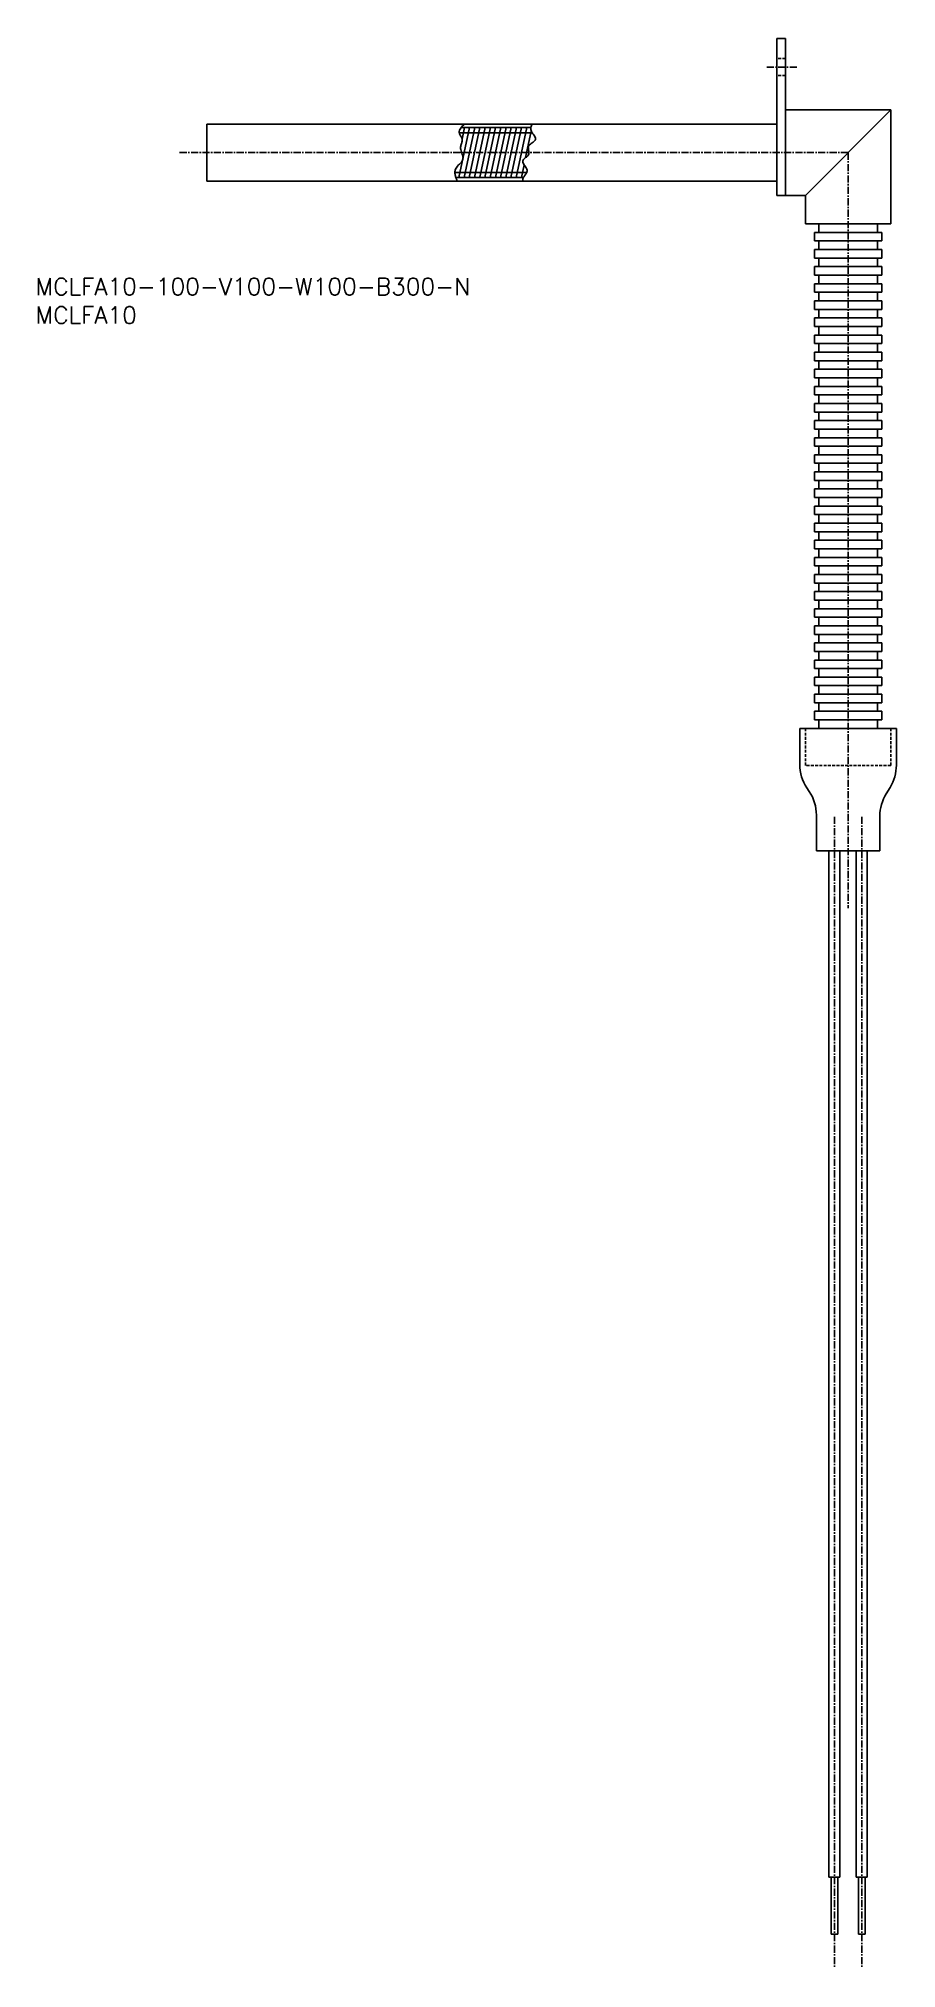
# Model space of a CAD drawing. Extents: x 1 to 151, y -288 to 50.
import ezdxf

# ---------------------------------------------------------------- set-up
doc = ezdxf.new("R2010")
doc.units = 0
doc.linetypes.add('CENTER', pattern=[2, 1.25, -0.25, 0.25, -0.25])
doc.linetypes.add('DASHED', pattern=[0.75, 0.5, -0.25])
doc.layers.get('0').update_dxf_attribs({"linetype": 'CONTINUOUS'})
doc.layers.add('CENTER', color=1, linetype='CENTER')
doc.styles.get("Standard").update_dxf_attribs({"font": 'txt.shx'})

# ---------------------------------------------------------------- blocks, each defined once
blk = doc.blocks.new('*U10')
at = {"color": 7, "linetype": 'CONTINUOUS'}
blk.add_text('MCLFA10', height=3, dxfattribs=at).set_placement((0, 0))
blk = doc.blocks.new('*U11')
at = {"color": 7, "linetype": 'CONTINUOUS'}
blk.add_text('MCLFA10-100-V100-W100-B300-N', height=3, dxfattribs=at).set_placement((0, 5))

msp = doc.modelspace()

# ---------------------------------------------------------------- linework, layer by layer
at = {"color": 7, "linetype": 'CONTINUOUS'}
for p, q in [((130, 50), (131.5, 50)), ((130, 22.5), (130, 50)), ((131.5, 22.5), (131.5, 50)), ((131.5, 37.5), (150, 37.5)), ((135, 22.5), (150, 37.5)), ((150, 17.5), (150, 37.5)), ((130, 35), (30, 35)), ((30, 35), (30, 25)), ((130, 25), (30, 25)), ((131.5, 22.5), (130, 22.5)), ((131.5, 22.5), (135, 22.5)), ((135, 17.5), (135, 22.5)), ((135, 17.5), (150, 17.5)), ((137.35, 16), (137.35, 17.5)), ((147.65, 16), (147.65, 17.5)), ((148.4, 16), (136.6, 16)), ((136.6, 14.5), (136.6, 16)), ((148.4, 14.5), (136.6, 14.5)), ((137.35, 13), (137.35, 14.5)), ((147.65, 13), (147.65, 14.5)), ((148.4, 14.5), (148.4, 16)), ((148.4, 13), (136.6, 13)), ((136.6, 11.5), (136.6, 13)), ((148.4, 11.5), (136.6, 11.5)), ((137.35, 10), (137.35, 11.5)), ((147.65, 10), (147.65, 11.5)), ((148.4, 11.5), (148.4, 13)), ((148.4, 10), (136.6, 10)), ((136.6, 8.5), (136.6, 10)), ((148.4, 8.5), (136.6, 8.5)), ((148.4, 7), (136.6, 7)), ((136.6, 5.5), (136.6, 7)), ((137.35, 7), (137.35, 8.5)), ((147.65, 7), (147.65, 8.5)), ((148.4, 8.5), (148.4, 10)), ((148.4, 5.5), (148.4, 7)), ((148.4, 5.5), (136.6, 5.5)), ((148.4, 4), (136.6, 4)), ((136.6, 2.5), (136.6, 4)), ((137.35, 4), (137.35, 5.5)), ((147.65, 4), (147.65, 5.5)), ((148.4, 2.5), (148.4, 4)), ((148.4, 2.5), (136.6, 2.5)), ((148.4, 1), (136.6, 1)), ((136.6, -0.5), (136.6, 1)), ((137.35, 1), (137.35, 2.5)), ((147.65, 1), (147.65, 2.5)), ((148.4, -0.5), (148.4, 1)), ((148.4, -0.5), (136.6, -0.5)), ((148.4, -2), (136.6, -2)), ((136.6, -3.5), (136.6, -2)), ((137.35, -2), (137.35, -0.5)), ((147.65, -2), (147.65, -0.5)), ((148.4, -3.5), (148.4, -2)), ((148.4, -3.5), (136.6, -3.5)), ((148.4, -5), (136.6, -5)), ((136.6, -6.5), (136.6, -5)), ((148.4, -6.5), (136.6, -6.5)), ((137.35, -5), (137.35, -3.5)), ((137.35, -8), (137.35, -6.5)), ((147.65, -5), (147.65, -3.5)), ((147.65, -8), (147.65, -6.5)), ((148.4, -6.5), (148.4, -5)), ((148.4, -8), (136.6, -8)), ((136.6, -9.5), (136.6, -8)), ((148.4, -9.5), (136.6, -9.5)), ((137.35, -11), (137.35, -9.5)), ((147.65, -11), (147.65, -9.5)), ((148.4, -9.5), (148.4, -8)), ((148.4, -11), (136.6, -11)), ((136.6, -12.5), (136.6, -11)), ((148.4, -12.5), (136.6, -12.5)), ((137.35, -14), (137.35, -12.5)), ((147.65, -14), (147.65, -12.5)), ((148.4, -12.5), (148.4, -11)), ((148.4, -14), (136.6, -14)), ((136.6, -15.5), (136.6, -14)), ((148.4, -15.5), (136.6, -15.5)), ((137.35, -17), (137.35, -15.5)), ((147.65, -17), (147.65, -15.5)), ((148.4, -15.5), (148.4, -14)), ((148.4, -17), (136.6, -17)), ((136.6, -18.5), (136.6, -17)), ((148.4, -18.5), (136.6, -18.5)), ((148.4, -20), (136.6, -20)), ((136.6, -21.5), (136.6, -20)), ((137.35, -20), (137.35, -18.5)), ((147.65, -20), (147.65, -18.5)), ((148.4, -18.5), (148.4, -17)), ((148.4, -21.5), (148.4, -20)), ((148.4, -21.5), (136.6, -21.5)), ((148.4, -23), (136.6, -23)), ((136.6, -24.5), (136.6, -23)), ((137.35, -23), (137.35, -21.5)), ((147.65, -23), (147.65, -21.5)), ((148.4, -24.5), (148.4, -23)), ((148.4, -24.5), (136.6, -24.5)), ((148.4, -26), (136.6, -26)), ((136.6, -27.5), (136.6, -26)), ((137.35, -26), (137.35, -24.5)), ((147.65, -26), (147.65, -24.5)), ((148.4, -27.5), (148.4, -26)), ((148.4, -27.5), (136.6, -27.5)), ((148.4, -29), (136.6, -29)), ((136.6, -30.5), (136.6, -29)), ((137.35, -29), (137.35, -27.5)), ((147.65, -29), (147.65, -27.5)), ((148.4, -30.5), (148.4, -29)), ((148.4, -30.5), (136.6, -30.5)), ((148.4, -32), (136.6, -32)), ((136.6, -33.5), (136.6, -32)), ((148.4, -33.5), (136.6, -33.5)), ((137.35, -32), (137.35, -30.5)), ((137.35, -35), (137.35, -33.5)), ((147.65, -32), (147.65, -30.5)), ((147.65, -35), (147.65, -33.5)), ((148.4, -33.5), (148.4, -32)), ((148.4, -35), (136.6, -35)), ((136.6, -36.5), (136.6, -35)), ((148.4, -36.5), (136.6, -36.5)), ((137.35, -38), (137.35, -36.5)), ((147.65, -38), (147.65, -36.5)), ((148.4, -36.5), (148.4, -35)), ((148.4, -38), (136.6, -38)), ((136.6, -39.5), (136.6, -38)), ((148.4, -39.5), (136.6, -39.5)), ((137.35, -41), (137.35, -39.5)), ((147.65, -41), (147.65, -39.5)), ((148.4, -39.5), (148.4, -38)), ((148.4, -41), (136.6, -41)), ((136.6, -42.5), (136.6, -41)), ((148.4, -42.5), (136.6, -42.5)), ((148.4, -44), (136.6, -44)), ((136.6, -45.5), (136.6, -44)), ((137.35, -44), (137.35, -42.5)), ((147.65, -44), (147.65, -42.5)), ((148.4, -42.5), (148.4, -41)), ((148.4, -45.5), (148.4, -44)), ((148.4, -45.5), (136.6, -45.5)), ((148.4, -47), (136.6, -47)), ((136.6, -48.5), (136.6, -47)), ((137.35, -47), (137.35, -45.5)), ((147.65, -47), (147.65, -45.5)), ((148.4, -48.5), (148.4, -47)), ((148.4, -48.5), (136.6, -48.5)), ((148.4, -50), (136.6, -50)), ((136.6, -51.5), (136.6, -50)), ((137.35, -50), (137.35, -48.5)), ((147.65, -50), (147.65, -48.5)), ((148.4, -51.5), (148.4, -50)), ((148.4, -51.5), (136.6, -51.5)), ((148.4, -53), (136.6, -53)), ((136.6, -54.5), (136.6, -53)), ((137.35, -53), (137.35, -51.5)), ((147.65, -53), (147.65, -51.5)), ((148.4, -54.5), (148.4, -53)), ((148.4, -54.5), (136.6, -54.5)), ((148.4, -56), (136.6, -56)), ((136.6, -57.5), (136.6, -56)), ((148.4, -57.5), (136.6, -57.5)), ((137.35, -56), (137.35, -54.5)), ((137.35, -59), (137.35, -57.5)), ((147.65, -56), (147.65, -54.5)), ((147.65, -59), (147.65, -57.5)), ((148.4, -57.5), (148.4, -56)), ((148.4, -59), (136.6, -59)), ((136.6, -60.5), (136.6, -59)), ((148.4, -60.5), (136.6, -60.5)), ((137.35, -62), (137.35, -60.5)), ((147.65, -62), (147.65, -60.5)), ((148.4, -60.5), (148.4, -59)), ((148.4, -62), (136.6, -62)), ((136.6, -63.5), (136.6, -62)), ((148.4, -63.5), (136.6, -63.5)), ((137.35, -65), (137.35, -63.5)), ((147.65, -65), (147.65, -63.5)), ((148.4, -63.5), (148.4, -62)), ((148.4, -65), (136.6, -65)), ((136.6, -66.5), (136.6, -65)), ((148.4, -66.5), (136.6, -66.5)), ((137.35, -68), (137.35, -66.5)), ((147.65, -68), (147.65, -66.5)), ((148.4, -66.5), (148.4, -65)), ((150.97, -71), (134.03, -71)), ((134.03, -71), (134.03, -77.3)), ((148.4, -68), (136.6, -68)), ((136.6, -69.5), (136.6, -68)), ((148.4, -69.5), (136.6, -69.5)), ((137.35, -71), (137.35, -69.5)), ((147.65, -71), (147.65, -69.5)), ((148.4, -69.5), (148.4, -68)), ((150.97, -71), (150.97, -77.43)), ((135.28, -81.44), (135.69, -82.05)), ((149.18, -82.45), (149.85, -81.37)), ((136.94, -86.2), (136.94, -92.5)), ((148.06, -86.39), (148.06, -92.5)), ((148.06, -92.5), (136.94, -92.5)), ((139.14, -92.5), (139.14, -272.5)), ((141.06, -92.5), (141.06, -272.5)), ((143.94, -92.5), (143.94, -272.5)), ((145.86, -92.5), (145.86, -272.5)), ((139.14, -272.5), (141.06, -272.5)), ((139.5, -272.5), (139.5, -282.5)), ((140.7, -272.5), (140.7, -282.5)), ((143.94, -272.5), (145.86, -272.5)), ((144.3, -272.5), (144.3, -282.5)), ((145.5, -272.5), (145.5, -282.5)), ((139.5, -282.5), (140.7, -282.5)), ((144.3, -282.5), (145.5, -282.5))]:
    msp.add_line(p, q, dxfattribs=at)
at = {"color": 3, "linetype": 'DASHED'}
for p, q in [((131.5, 46.5), (130, 46.5)), ((131.5, 43.5), (130, 43.5)), ((135.03, -71), (135.03, -77.5)), ((149.97, -71), (149.97, -77.5)), ((149.97, -77.5), (135.03, -77.5))]:
    msp.add_line(p, q, dxfattribs=at)
at = {"color": 3, "linetype": 'CONTINUOUS'}
for p, q in [((74.23, 25.62), (76.1, 34.38)), ((74.62, 34.38), (86.85, 34.38)), ((74.81, 32.37), (75.24, 34.38)), ((75.15, 25.64), (77.02, 34.38)), ((76.06, 25.64), (77.93, 34.38)), ((76.98, 25.64), (78.84, 34.38)), ((77.9, 25.68), (79.76, 34.38)), ((78.8, 25.64), (80.67, 34.38)), ((79.72, 25.64), (81.58, 34.38)), ((80.63, 25.63), (82.5, 34.38)), ((81.54, 25.64), (83.41, 34.38)), ((82.45, 25.62), (84.32, 34.38)), ((83.37, 25.64), (85.24, 34.38)), ((84.28, 25.64), (86.15, 34.38)), ((87.04, 34.84), (87.04, 34.84)), ((74.28, 33.49), (87.1, 33.49)), ((85.94, 29.12), (86.93, 33.78)), ((85.19, 25.62), (85.67, 27.86)), ((73.52, 26.51), (86.13, 26.51)), ((73.7, 25.62), (85.54, 25.62))]:
    msp.add_line(p, q, dxfattribs=at)
at = {"color": 3, "linetype": 'CONTINUOUS', "flags": 128}
for points in [[(75.21, 35), (75.08, 34.88), (74.89, 34.68), (74.71, 34.49), (74.55, 34.3), (74.43, 34.1), (74.33, 33.91), (74.28, 33.71), (74.27, 33.52), (74.32, 33.32), (74.36, 33.24), (74.4, 33.15), (74.46, 33.06), (74.51, 32.97), (74.57, 32.88), (74.63, 32.79), (74.69, 32.7), (74.73, 32.61), (74.77, 32.52), (74.8, 32.42), (74.82, 32.28), (74.82, 32.14), (74.8, 32), (74.77, 31.86), (74.72, 31.71), (74.67, 31.57), (74.62, 31.42), (74.58, 31.27), (74.55, 31.12), (74.53, 30.97), (74.53, 30.75), (74.56, 30.53), (74.62, 30.31), (74.68, 30.09), (74.76, 29.88), (74.83, 29.67), (74.9, 29.46), (74.94, 29.26), (74.96, 29.07), (74.94, 28.88), (74.88, 28.7), (74.78, 28.52), (74.66, 28.34), (74.51, 28.17), (74.34, 28), (74.17, 27.83), (74.01, 27.65), (73.86, 27.47), (73.73, 27.28), (73.63, 27.08), (73.58, 26.94), (73.55, 26.8), (73.53, 26.66), (73.52, 26.51), (73.53, 26.36), (73.55, 26.21), (73.57, 26.06), (73.61, 25.91), (73.65, 25.77), (73.69, 25.63), (73.73, 25.53), (73.77, 25.44), (73.81, 25.34), (73.85, 25.25), (73.89, 25.16), (73.93, 25.07), (73.97, 25)], [(87.13, 35), (87.12, 34.99), (87.04, 34.86), (86.97, 34.73), (86.91, 34.59), (86.87, 34.46), (86.84, 34.33), (86.83, 34.19), (86.84, 34.05), (86.9, 33.87), (86.98, 33.68), (87.1, 33.49), (87.22, 33.3), (87.35, 33.12), (87.47, 32.94), (87.57, 32.76), (87.64, 32.59), (87.67, 32.43), (87.66, 32.29), (87.6, 32.16), (87.5, 32.05), (87.37, 31.94), (87.23, 31.83), (87.07, 31.73), (86.91, 31.62), (86.77, 31.5), (86.63, 31.38), (86.52, 31.25), (86.45, 31.11), (86.42, 30.98), (86.41, 30.84), (86.42, 30.7), (86.44, 30.55), (86.46, 30.4), (86.49, 30.26), (86.51, 30.11), (86.52, 29.97), (86.51, 29.83), (86.48, 29.7), (86.41, 29.57), (86.31, 29.45), (86.2, 29.33), (86.07, 29.22), (85.93, 29.12), (85.8, 29.01), (85.68, 28.91), (85.57, 28.8), (85.49, 28.69), (85.44, 28.58), (85.42, 28.42), (85.46, 28.25), (85.54, 28.07), (85.65, 27.89), (85.78, 27.7), (85.9, 27.51), (86.02, 27.31), (86.12, 27.12), (86.18, 26.93), (86.2, 26.75), (86.17, 26.61), (86.12, 26.48), (86.04, 26.34), (85.95, 26.21), (85.85, 26.08), (85.75, 25.95), (85.66, 25.82), (85.57, 25.68), (85.51, 25.54), (85.47, 25.4), (85.46, 25.34), (85.45, 25.27), (85.45, 25.21), (85.46, 25.14), (85.47, 25.07), (85.48, 25), (85.48, 25)]]:
    msp.add_lwpolyline(points, dxfattribs=at)
at = {"color": 7, "linetype": 'CONTINUOUS'}
for centre, start, end in [((141.53, -77.3), 180, 213.5816), ((143.47, -77.43), 328.3035, 0), ((129.44, -86.2), 0, 33.5816), ((155.56, -86.39), 148.3035, 180)]:
    msp.add_arc(centre, 7.5, start, end, dxfattribs=at)
at = {"layer": 'CENTER', "color": 1, "linetype": 'CENTER'}
for p, q in [((133.5, 45), (128, 45)), ((142.5, 30), (25, 30)), ((142.5, 30), (142.5, -102.5)), ((140.1, -86.5), (140.1, -288.5)), ((144.9, -86.5), (144.9, -288.5))]:
    msp.add_line(p, q, dxfattribs=at)

# ---------------------------------------------------------------- block references
at = {"color": 7, "linetype": 'CONTINUOUS'}
for name in ['*U11', '*U10']:
    msp.add_blockref(name, (0, 0), dxfattribs=at)

doc.saveas('drawing.dxf')
